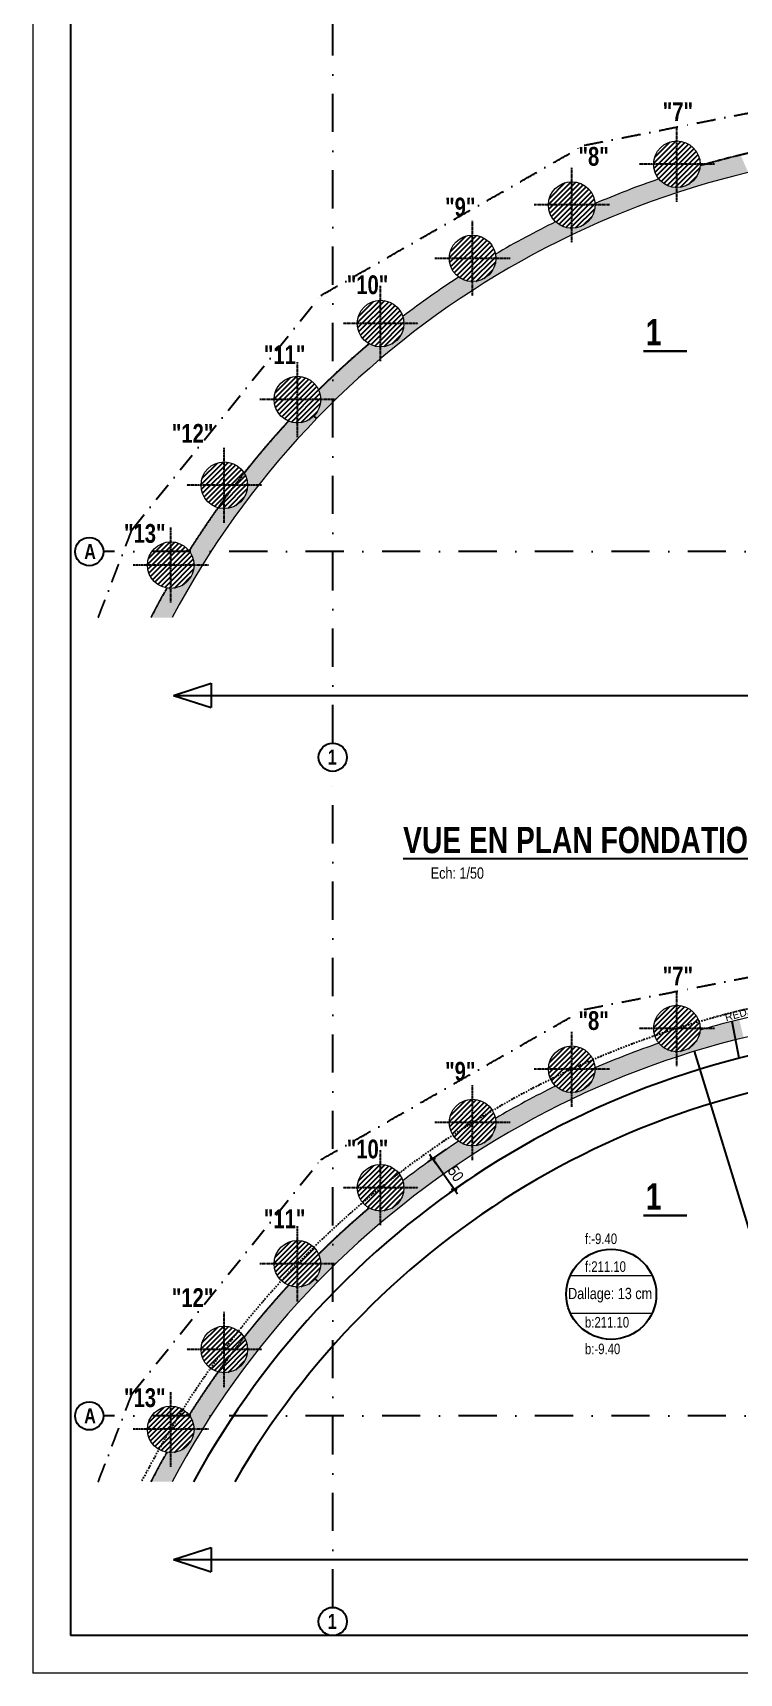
# Model space of a CAD drawing. Header units: millimetres. Extents: x -26249 to 60250, y -21218 to 23336.
# Drawn here: x 50478 to 51418, y -1232 to 952 of the extents above; entities that cross this region are included whole.
import ezdxf
from ezdxf.enums import TextEntityAlignment as Align

# ---------------------------------------------------------------- set-up
doc = ezdxf.new("R2010")
doc.units = ezdxf.units.MM
doc.linetypes.add('CACHEX2', pattern=[19.049999999999997, 12.7, -6.35])
doc.linetypes.add('TIRETPTX2', pattern=[50.8, 25.4, -12.7, 0, -12.7])
for name, color, linetype in [('01_cote_gen', 4, 'Continuous'), ('01_linteaux', 2, 'Continuous'), ('01_murs_sup', 2, 'CACHEX2'), ('01_poch_murs', 253, 'Continuous'), ('01_texte', 230, 'Continuous'), ('AA_COTES', 2, 'Continuous')]:
    doc.layers.add(name, color=color, linetype=linetype)
doc.layers.add('01_murs_coup', color=5, linetype='Continuous', lineweight=60)
doc.layers.add('01_PIEUX', color=5, linetype='Continuous', lineweight=60)
doc.styles.add('Eurostile', font='')
doc.styles.add('impact', font='impact.ttf')
doc.styles.add('MATTE_TXT', font='arial.ttf')
doc.styles.add('STYLE2', font='ARIALN.TTF')
doc.styles.get('Eurostile').set_extended_font_data('Eurostile')
doc.dimstyles.new('JB50', dxfattribs={"dimscale": 0.1, "dimtxt": 150, "dimasz": 15, "dimexe": 0.1, "dimexo": 0.1, "dimgap": 0.09, "dimtad": 1, "dimdec": 1, "dimdsep": 46, "dimtxsty": 'STYLE2', "dimblk1": 'BOND_G', "dimblk2": 'BOND_D', "dimsah": 1, "dimcen": 1.5, "dimdle": 0.01, "dimse1": 1, "dimse2": 1, "dimclrd": 4, "dimclre": 2, "dimclrt": 6, "dimazin": 2, "dimtfac": 2.333333333333333, "dimtdec": 1, "dimtix": 1, "dimtmove": 2, "dimatfit": 3, "dimldrblk": 'BOND_G', "dimfxl": 1, "dimtolj": 1, "dimtzin": 0, "dimarcsym": 0})

# ---------------------------------------------------------------- blocks, each defined once
blk = doc.blocks.new('BOND_G')
at = {"layer": 'AA_COTES', "color": 0}
for p, q in [((0, -5), (0, 14.99999999999999)), ((5, 0), (-5, 0)), ((1.767766952966312, 1.767766952966312), (-1.767766952966426, -1.767766952966426))]:
    blk.add_line(p, q, dxfattribs=at)
blk = doc.blocks.new('BOND_D')
at = {"layer": 'AA_COTES', "color": 0}
for p, q in [((5, 0), (-5, 0)), ((-1.767766952966312, -1.767766952966312), (1.767766952966426, 1.767766952966426)), ((0, 5), (0, -15))]:
    blk.add_line(p, q, dxfattribs=at)
blk = doc.blocks.new('*D1547')
at = {"layer": '01_cote_gen', "color": 4, "lineweight": -2, "ltscale": 3, "transparency": 16777216}
blk.add_line((51038.337842669, -586.7098173393206), (51011.49782858762, -548.1272611239656), dxfattribs=at)
at = {"layer": 'Defpoints', "color": 0, "ltscale": 3, "transparency": 16777216}
for p in [(51016.54439854392, -542.7893564102342), (51010.64123239354, -546.8959029468788), (51045.09760501348, -583.8346289797628)]:
    blk.add_point(p, dxfattribs=at)
at = {"layer": '01_cote_gen', "color": 4, "lineweight": -2, "ltscale": 3, "transparency": 16777216, "xscale": 1.5, "yscale": 1.5, "zscale": 1.5}
for name, p, rotation in [('BOND_D', (51010.64123239354, -546.8959029468788), 124.8244641136882), ('BOND_G', (51039.19443886309, -587.9411755164074), 304.8244641136882)]:
    blk.add_blockref(name, p, dxfattribs=dict(at, rotation=rotation))
at = {"layer": '01_cote_gen', "color": 6, "ltscale": 3, "transparency": 16777216, "insert": (51041.21158101611, -566.7753955462649), "char_height": 15, "attachment_point": 5, "rotation": 304.8244641136882, "style": 'STYLE2'}
blk.add_mtext('\\A1;50', dxfattribs=at)

msp = doc.modelspace()

# ---------------------------------------------------------------- hatches: boundary and pattern name
at = {"layer": '01_poch_murs'}
h = msp.add_hatch(color=256, dxfattribs=at)
h.dxf.hatch_style = 1
h.paths.add_polyline_path([(51430.44482599462, 765.9474254748473), (51420.12084444154, 789.1782886270109, 0.01157365092303694), (51366.3325154271, 774.81802821545, -0.6812689604308616), (51311.35007410086, 757.3251587142588, 0.01891333202871282), (51226.54240851999, 724.4471821968633, -0.01423605464943593), (51226.59264913636, 722.6829843350497, -0.6606257724555061), (51174.13655595121, 700.3080862295758, 0.01891333202871037), (51094.03018032727, 657.2236335169187, -0.0451711962127818), (51094.5341499604, 651.656575778492, -0.617107075303955), (51045.00077996874, 626.8067428463991, 0.01891333202870633), (50970.81834709825, 574.1734061236953, -0.0761928591729695), (50972.24150254257, 564.888457759349, -0.5752177938251714), (50925.91372806853, 537.9429696458787, 0.01891333202870593), (50858.78747440951, 476.5640844258452, -0.1073610116204523), (50861.58124305048, 463.7029603489646, -0.1992404707966139), (50852.47386396819, 441.7549957655847), (50856.07492879257, 438.2784911961045, -0.1432488195933544)])
h = msp.add_hatch(dxfattribs=at)
h.set_pattern_fill('ANSI31', color=256, scale=1.5)
h.set_pattern_definition([(45, (33126.70907678542, 9480.151292035436), (-3.367596045400932, 3.367596045400933), [])])
h.paths.add_polyline_path([(51335.40140902586, 807.8836169440183, 0.4142135623730951), (51304.40140902586, 776.8836169440183), (51335.40140902586, 776.8836169440183)])
h.paths.add_polyline_path([(51335.40140902586, 776.8836169440183), (51304.40140902586, 776.8836169440183, 0.4142135623730951), (51335.40140902586, 745.8836169440183)])
h.paths.add_polyline_path([(51335.40140902586, 807.8836169440183), (51335.40140902586, 776.8836169440183), (51366.40140902586, 776.8836169440183, 0.4142135623730951)])
h.paths.add_polyline_path([(51366.40140902586, 776.8836169440183), (51335.40140902586, 776.8836169440183), (51335.40140902586, 745.8836169440183, 0.4142135623730951)])
h = msp.add_hatch(dxfattribs=at)
h.set_pattern_fill('ANSI31', color=256, scale=1.5)
h.set_pattern_definition([(45, (32986.90031689592, 9425.950659426464), (-3.367596045400932, 3.367596045400933), [])])
h.paths.add_polyline_path([(51195.59264913636, 753.6829843350497, 0.4142135623730951), (51164.59264913636, 722.6829843350497), (51195.59264913636, 722.6829843350497)])
h.paths.add_polyline_path([(51195.59264913636, 722.6829843350497), (51164.59264913636, 722.6829843350497, 0.4142135623730951), (51195.59264913636, 691.6829843350497)])
h.paths.add_polyline_path([(51195.59264913636, 753.6829843350497), (51195.59264913636, 722.6829843350497), (51226.59264913636, 722.6829843350497, 0.4142135623730951)])
h.paths.add_polyline_path([(51226.59264913636, 722.6829843350497), (51195.59264913636, 722.6829843350497), (51195.59264913636, 691.6829843350497, 0.4142135623730951)])
h = msp.add_hatch(dxfattribs=at)
h.set_pattern_fill('ANSI31', color=256, scale=1.5)
h.set_pattern_definition([(45, (32854.84181771995, 9354.92425086991), (-3.367596045400932, 3.367596045400933), [])])
h.paths.add_polyline_path([(51063.5341499604, 682.656575778492, 0.4142135623730951), (51032.5341499604, 651.656575778492), (51063.5341499604, 651.656575778492)])
h.paths.add_polyline_path([(51063.5341499604, 651.656575778492), (51032.5341499604, 651.656575778492, 0.4142135623730951), (51063.5341499604, 620.656575778492)])
h.paths.add_polyline_path([(51063.5341499604, 682.656575778492), (51063.5341499604, 651.656575778492), (51094.5341499604, 651.656575778492, 0.4142135623730951)])
h.paths.add_polyline_path([(51094.5341499604, 651.656575778492), (51063.5341499604, 651.656575778492), (51063.5341499604, 620.656575778492, 0.4142135623730951)])
h = msp.add_hatch(dxfattribs=at)
h.set_pattern_fill('ANSI31', color=256, scale=1.5)
h.set_pattern_definition([(45, (32732.54917030212, 9268.156132850763), (-3.367596045400932, 3.367596045400933), [])])
h.paths.add_polyline_path([(50941.24150254257, 595.888457759349, 0.4142135623730951), (50910.24150254257, 564.888457759349), (50941.24150254257, 564.888457759349)])
h.paths.add_polyline_path([(50941.24150254257, 564.888457759349), (50910.24150254257, 564.888457759349, 0.4142135623730951), (50941.24150254257, 533.888457759349)])
h.paths.add_polyline_path([(50941.24150254257, 595.888457759349), (50941.24150254257, 564.888457759349), (50972.24150254257, 564.888457759349, 0.4142135623730951)])
h.paths.add_polyline_path([(50972.24150254257, 564.888457759349), (50941.24150254257, 564.888457759349), (50941.24150254257, 533.888457759349, 0.4142135623730951)])
h = msp.add_hatch(dxfattribs=at)
h.set_pattern_fill('ANSI31', color=256, scale=1.5)
h.set_pattern_definition([(45, (32621.88891081003, 9166.970635440375), (-3.367596045400932, 3.367596045400933), [])])
h.paths.add_polyline_path([(50830.58124305048, 494.7029603489646, 0.4142135623730951), (50799.58124305048, 463.7029603489646), (50830.58124305048, 463.7029603489646)])
h.paths.add_polyline_path([(50830.58124305048, 463.7029603489646), (50799.58124305048, 463.7029603489646, 0.4142135623730951), (50830.58124305048, 432.7029603489646)])
h.paths.add_polyline_path([(50830.58124305048, 494.7029603489646), (50830.58124305048, 463.7029603489646), (50861.58124305048, 463.7029603489646, 0.4142135623730951)])
h.paths.add_polyline_path([(50861.58124305048, 463.7029603489646), (50830.58124305048, 463.7029603489646), (50830.58124305048, 432.7029603489646, 0.4142135623730951)])
at = {"layer": '01_poch_murs', "ltscale": 3}
h = msp.add_hatch(color=256, dxfattribs=at)
h.dxf.hatch_style = 1
h.paths.add_polyline_path([(50877.52110470562, 459.9255002506252), (50877.52110470562, 463.7029603489646), (50861.58124305048, 463.7029603489646, -0.5347923163915873), (50818.69300984654, 435.0730824014754, 0.01891333202870404), (50759.64747434631, 365.8854663228776, -0.1387367531136533), (50764.24236408526, 349.6444641339258), (50778.67756952417, 349.6444641339258, -0.03146764199823603)])
h.paths.add_polyline_path([(50778.67756952417, 349.6444641339258), (50764.24236408526, 349.6444641339258, -0.4956818265244388), (50724.97512064985, 319.7671703143715, 0.01408744347554178), (50687.13557142732, 263.5571036520269), (50716.85005945178, 263.5571036520269, -0.02251006015022373)])
at = {"layer": '01_poch_murs'}
h = msp.add_hatch(dxfattribs=at)
h.set_pattern_fill('ANSI31', color=256, scale=1.5)
h.set_pattern_definition([(45, (32524.55003184481, 9052.91213922534), (-3.367596045400932, 3.367596045400933), [])])
h.paths.add_polyline_path([(50733.24236408526, 380.6444641339258, 0.4142135623730951), (50702.24236408526, 349.6444641339258), (50733.24236408526, 349.6444641339258)])
h.paths.add_polyline_path([(50733.24236408526, 349.6444641339258), (50702.24236408526, 349.6444641339258, 0.4142135623730951), (50733.24236408526, 318.6444641339258)])
h.paths.add_polyline_path([(50733.24236408526, 380.6444641339258), (50733.24236408526, 349.6444641339258), (50764.24236408526, 349.6444641339258, 0.4142135623730951)])
h.paths.add_polyline_path([(50764.24236408526, 349.6444641339258), (50733.24236408526, 349.6444641339258), (50733.24236408526, 318.6444641339258, 0.4142135623730951)])
h = msp.add_hatch(dxfattribs=at)
h.set_pattern_fill('ANSI31', color=256, scale=1.5)
h.set_pattern_definition([(45, (32453.27979479594, 8946.546502807862), (-3.367596045400932, 3.367596045400933), [])])
h.paths.add_polyline_path([(50661.97212703639, 274.2788277164509, 0.4142135623730951), (50630.97212703639, 243.2788277164509), (50661.97212703639, 243.2788277164509)])
h.paths.add_polyline_path([(50661.97212703639, 243.2788277164509), (50630.97212703639, 243.2788277164509, 0.4142135623730951), (50661.97212703639, 212.2788277164509)])
h.paths.add_polyline_path([(50661.97212703639, 274.2788277164509), (50661.97212703639, 243.2788277164509), (50692.97212703639, 243.2788277164509, 0.4142135623730951)])
h.paths.add_polyline_path([(50692.97212703639, 243.2788277164509), (50661.97212703639, 243.2788277164509), (50661.97212703639, 212.2788277164509, 0.4142135623730951)])
at = {"layer": '01_poch_murs', "ltscale": 3}
h = msp.add_hatch(color=256, dxfattribs=at)
h.dxf.hatch_style = 1
h.paths.add_polyline_path([(50716.85005945178, 263.5571036520269), (50687.13557142735, 263.5571036520269, 0.0002900257357438368), (50686.38999175426, 262.377725135404, -0.1665796717834868), (50692.97193527925, 243.387863976357), (50703.98855659035, 243.387863976357, -0.0050779347188846)])
edge = h.paths.add_edge_path()
edge.add_line((50635.45555925177, 173.5386586087116), (50663.69196901628, 173.5386586087116))
edge.add_arc((51703.37809539576, -379.7165947258995), 1177.726036363433, 148.0570765325159, 151.9809136532712, ccw=False)
edge.add_line((50703.98855659035, 243.3878639763572), (50692.97193527925, 243.3878639763564))
edge.add_arc((50661.97212703639, 243.2788277164435), 31.00000000000029, -99.80928085900211, 0.20152678671911417, ccw=False)
edge.add_arc((51703.37809539525, -379.7165947256494), 1202.726036362893, 150.4891622565183, 152.6128240053041)
at = {"layer": '01_poch_murs'}
h = msp.add_hatch(dxfattribs=at)
h.set_pattern_fill('ANSI31', color=256, scale=1.5)
h.set_pattern_definition([(45, (33126.70907678542, 8329.754170570894), (-3.367596045400932, 3.367596045400933), [])])
h.paths.add_polyline_path([(51335.40140902586, -342.5135045205243, 0.4142135623730951), (51304.40140902586, -373.5135045205243), (51335.40140902586, -373.5135045205243)])
h.paths.add_polyline_path([(51335.40140902586, -373.5135045205243), (51304.40140902586, -373.5135045205243, 0.4142135623730951), (51335.40140902586, -404.5135045205243)])
h.paths.add_polyline_path([(51335.40140902586, -342.5135045205243), (51335.40140902586, -373.5135045205243), (51366.40140902586, -373.5135045205243, 0.4142135623730951)])
h.paths.add_polyline_path([(51366.40140902586, -373.5135045205243), (51335.40140902586, -373.5135045205243), (51335.40140902586, -404.5135045205243, 0.4142135623730951)])
h = msp.add_hatch(color=256, dxfattribs=at)
h.dxf.hatch_style = 1
h.paths.add_polyline_path([(51424.38510551758, -385.9102691027488), (51418.46282433197, -361.6218647591381, 0.01121893102148062), (51366.3325154271, -375.5790932491136, -0.6812689604306047), (51311.35007410086, -393.0719627502835, 0.01891333202871302), (51226.54240851999, -425.9499392676797, -0.01423605464943186), (51226.59264913636, -427.7141371294929, -0.6606257724554864), (51174.13655595122, -450.0890352349659, 0.0189133320287109), (51094.03018032727, -493.1734879476247, -0.04517119621277545), (51094.5341499604, -498.7405456860506, -0.617107075303677), (51045.00077996875, -523.5903786181374, 0.01891333202870877), (50970.81834709825, -576.2237153408473, -0.0761928591729695), (50972.24150254257, -585.5086637051936, -0.5752177938254925), (50925.91372806851, -612.4541518186508, 0.01891333202870222), (50858.7874744095, -673.8330370386722, -0.1073610116206783), (50861.58124305048, -686.694161115578, -0.180007066299298), (50854.04191472165, -706.9573515044997), (50857.66801151404, -710.4716780121231, -0.1414026105591246)])
h = msp.add_hatch(dxfattribs=at)
h.set_pattern_fill('ANSI31', color=256, scale=1.5)
h.set_pattern_definition([(45, (32986.90031689592, 8275.553537961921), (-3.367596045400932, 3.367596045400933), [])])
h.paths.add_polyline_path([(51195.59264913636, -396.7141371294929, 0.4142135623730951), (51164.59264913636, -427.7141371294929), (51195.59264913636, -427.7141371294929)])
h.paths.add_polyline_path([(51195.59264913636, -427.7141371294929), (51164.59264913636, -427.7141371294929, 0.4142135623730951), (51195.59264913636, -458.7141371294929)])
h.paths.add_polyline_path([(51195.59264913636, -396.7141371294929), (51195.59264913636, -427.7141371294929), (51226.59264913636, -427.7141371294929, 0.4142135623730951)])
h.paths.add_polyline_path([(51226.59264913636, -427.7141371294929), (51195.59264913636, -427.7141371294929), (51195.59264913636, -458.7141371294929, 0.4142135623730951)])
h = msp.add_hatch(dxfattribs=at)
h.set_pattern_fill('ANSI31', color=256, scale=1.5)
h.set_pattern_definition([(45, (32854.84181771995, 8204.527129405367), (-3.367596045400932, 3.367596045400933), [])])
h.paths.add_polyline_path([(51063.5341499604, -467.7405456860506, 0.4142135623730951), (51032.5341499604, -498.7405456860506), (51063.5341499604, -498.7405456860506)])
h.paths.add_polyline_path([(51063.5341499604, -498.7405456860506), (51032.5341499604, -498.7405456860506, 0.4142135623730951), (51063.5341499604, -529.7405456860506)])
h.paths.add_polyline_path([(51063.5341499604, -467.7405456860506), (51063.5341499604, -498.7405456860506), (51094.5341499604, -498.7405456860506, 0.4142135623730951)])
h.paths.add_polyline_path([(51094.5341499604, -498.7405456860506), (51063.5341499604, -498.7405456860506), (51063.5341499604, -529.7405456860506, 0.4142135623730951)])
h = msp.add_hatch(dxfattribs=at)
h.set_pattern_fill('ANSI31', color=256, scale=1.5)
h.set_pattern_definition([(45, (32732.54917030212, 8117.759011386221), (-3.367596045400932, 3.367596045400933), [])])
h.paths.add_polyline_path([(50941.24150254257, -554.5086637051936, 0.4142135623730951), (50910.24150254257, -585.5086637051936), (50941.24150254257, -585.5086637051936)])
h.paths.add_polyline_path([(50941.24150254257, -585.5086637051936), (50910.24150254257, -585.5086637051936, 0.4142135623730951), (50941.24150254257, -616.5086637051936)])
h.paths.add_polyline_path([(50941.24150254257, -554.5086637051936), (50941.24150254257, -585.5086637051936), (50972.24150254257, -585.5086637051936, 0.4142135623730951)])
h.paths.add_polyline_path([(50972.24150254257, -585.5086637051936), (50941.24150254257, -585.5086637051936), (50941.24150254257, -616.5086637051936, 0.4142135623730951)])
h = msp.add_hatch(dxfattribs=at)
h.set_pattern_fill('ANSI31', color=256, scale=1.5)
h.set_pattern_definition([(45, (32621.88891081003, 8016.573513975833), (-3.367596045400932, 3.367596045400933), [])])
h.paths.add_polyline_path([(50830.58124305048, -655.694161115578, 0.4142135623730951), (50799.58124305048, -686.694161115578), (50830.58124305048, -686.694161115578)])
h.paths.add_polyline_path([(50830.58124305048, -686.694161115578), (50799.58124305048, -686.694161115578, 0.4142135623730951), (50830.58124305048, -717.694161115578)])
h.paths.add_polyline_path([(50830.58124305048, -655.694161115578), (50830.58124305048, -686.694161115578), (50861.58124305048, -686.694161115578, 0.4142135623730951)])
h.paths.add_polyline_path([(50861.58124305048, -686.694161115578), (50830.58124305048, -686.694161115578), (50830.58124305048, -717.694161115578, 0.4142135623730951)])
at = {"layer": '01_poch_murs', "ltscale": 3}
h = msp.add_hatch(color=256, dxfattribs=at)
h.dxf.hatch_style = 1
h.paths.add_polyline_path([(50877.52110470562, -690.4716212139174), (50877.52110470562, -686.694161115578), (50861.58124305048, -686.694161115578, -0.5347923163915873), (50818.69300984654, -715.3240390630672, 0.01891333202870404), (50759.64747434631, -784.511655141665, -0.1387367531136533), (50764.24236408526, -800.7526573306168), (50778.67756952417, -800.7526573306168, -0.03146764199823603)])
h.paths.add_polyline_path([(50778.67756952417, -800.7526573306168), (50764.24236408526, -800.7526573306168, -0.4956818265244388), (50724.97512064985, -830.6299511501711, 0.01408744347554178), (50687.13557142732, -886.8400178125157), (50716.85005945178, -886.8400178125157, -0.02251006015022373)])
at = {"layer": '01_poch_murs'}
h = msp.add_hatch(dxfattribs=at)
h.set_pattern_fill('ANSI31', color=256, scale=1.5)
h.set_pattern_definition([(45, (32524.55003184481, 7902.515017760797), (-3.367596045400932, 3.367596045400933), [])])
h.paths.add_polyline_path([(50733.24236408526, -769.7526573306168, 0.4142135623730951), (50702.24236408526, -800.7526573306168), (50733.24236408526, -800.7526573306168)])
h.paths.add_polyline_path([(50733.24236408526, -800.7526573306168), (50702.24236408526, -800.7526573306168, 0.4142135623730951), (50733.24236408526, -831.7526573306168)])
h.paths.add_polyline_path([(50733.24236408526, -769.7526573306168), (50733.24236408526, -800.7526573306168), (50764.24236408526, -800.7526573306168, 0.4142135623730951)])
h.paths.add_polyline_path([(50764.24236408526, -800.7526573306168), (50733.24236408526, -800.7526573306168), (50733.24236408526, -831.7526573306168, 0.4142135623730951)])
h = msp.add_hatch(dxfattribs=at)
h.set_pattern_fill('ANSI31', color=256, scale=1.5)
h.set_pattern_definition([(45, (32453.27979479594, 7796.149381343319), (-3.367596045400932, 3.367596045400933), [])])
h.paths.add_polyline_path([(50661.97212703639, -876.1182937480917, 0.4142135623730951), (50630.97212703639, -907.1182937480917), (50661.97212703639, -907.1182937480917)])
h.paths.add_polyline_path([(50661.97212703639, -907.1182937480917), (50630.97212703639, -907.1182937480917, 0.4142135623730951), (50661.97212703639, -938.1182937480917)])
h.paths.add_polyline_path([(50661.97212703639, -876.1182937480917), (50661.97212703639, -907.1182937480917), (50692.97212703639, -907.1182937480917, 0.4142135623730951)])
h.paths.add_polyline_path([(50692.97212703639, -907.1182937480917), (50661.97212703639, -907.1182937480917), (50661.97212703639, -938.1182937480917, 0.4142135623730951)])
at = {"layer": '01_poch_murs', "ltscale": 3}
h = msp.add_hatch(color=256, dxfattribs=at)
h.dxf.hatch_style = 1
h.paths.add_polyline_path([(50716.85005945178, -886.8400178125157), (50687.13557142735, -886.8400178125157, 0.0002900257357438368), (50686.38999175426, -888.0193963291385, -0.1665796717834868), (50692.97193527925, -907.0092574881855), (50703.98855659035, -907.0092574881855, -0.0050779347188846)])
edge = h.paths.add_edge_path()
edge.add_line((50635.45555925177, -976.858462855831), (50663.69196901628, -976.858462855831))
edge.add_arc((51703.37809539576, -1530.113716190442), 1177.726036363433, 148.0570765325159, 151.9809136532712, ccw=False)
edge.add_line((50703.98855659035, -907.0092574881854), (50692.97193527925, -907.0092574881862))
edge.add_arc((50661.97212703639, -907.1182937480991), 31.00000000000029, -99.80928085900211, 0.20152678671911417, ccw=False)
edge.add_arc((51703.37809539525, -1530.113716190192), 1202.726036362893, 150.4891622565183, 152.6128240053041)

# ---------------------------------------------------------------- linework, layer by layer
at = {"layer": '01_linteaux', "linetype": 'TIRETPTX2', "ltscale": 2}
for p, q in [((50877.5161537169, 6.330893494992296), (50877.51867540022, 2849.443964559147)), ((59129.96310016941, 261.2660204818403), (50572.36573087995, 261.2660204818403)), ((50877.51513337858, -1144.06622794006), (50877.51612035782, -31.28034491839806)), ((59129.96310016941, -889.1311009827023), (50572.36573087995, -889.1311009827023))]:
    msp.add_line(p, q, dxfattribs=at)
at = {"layer": '01_linteaux', "linetype": 'TIRETPTX2', "ltscale": 0.01}
for p, q in [((51335.40140902586, 726.8836169440183), (51335.40140902586, 826.8836169440183)), ((51195.59264913636, 672.6829843350497), (51195.59264913636, 772.6829843350497)), ((51385.40140902586, 776.8836169440183), (51285.40140902586, 776.8836169440183)), ((51245.59264913636, 722.6829843350497), (51145.59264913636, 722.6829843350497)), ((51063.5341499604, 601.656575778492), (51063.5341499604, 701.656575778492)), ((51113.5341499604, 651.656575778492), (51013.5341499604, 651.656575778492)), ((50941.24150254257, 514.888457759349), (50941.24150254257, 614.888457759349)), ((50991.24150254257, 564.888457759349), (50891.24150254257, 564.888457759349)), ((50830.58124305048, 413.7029603489646), (50830.58124305048, 513.7029603489646)), ((50880.58124305048, 463.7029603489646), (50780.58124305048, 463.7029603489646)), ((50733.24236408526, 299.6444641339258), (50733.24236408526, 399.6444641339258)), ((50783.24236408526, 349.6444641339258), (50683.24236408526, 349.6444641339258)), ((50662.03735528825, 193.387863976357), (50662.03735528825, 293.387863976357)), ((50712.03735528825, 243.387863976357), (50612.03735528825, 243.387863976357)), ((51335.40140902586, -423.5135045205243), (51335.40140902586, -323.5135045205243)), ((51195.59264913636, -477.7141371294929), (51195.59264913636, -377.7141371294929)), ((51385.40140902586, -373.5135045205243), (51285.40140902586, -373.5135045205243)), ((51245.59264913636, -427.7141371294929), (51145.59264913636, -427.7141371294929)), ((51063.5341499604, -548.7405456860506), (51063.5341499604, -448.7405456860506)), ((51113.5341499604, -498.7405456860506), (51013.5341499604, -498.7405456860506)), ((50941.24150254257, -635.5086637051936), (50941.24150254257, -535.5086637051936)), ((50991.24150254257, -585.5086637051936), (50891.24150254257, -585.5086637051936)), ((50830.58124305048, -736.694161115578), (50830.58124305048, -636.694161115578)), ((50880.58124305048, -686.694161115578), (50780.58124305048, -686.694161115578)), ((50733.24236408526, -850.7526573306168), (50733.24236408526, -750.7526573306168)), ((50783.24236408526, -800.7526573306168), (50683.24236408526, -800.7526573306168)), ((50662.03735528825, -957.0092574881855), (50662.03735528825, -857.0092574881855)), ((50712.03735528825, -907.0092574881855), (50612.03735528825, -907.0092574881855))]:
    msp.add_line(p, q, dxfattribs=at)
at = {"layer": '01_linteaux', "color": 5, "linetype": 'TIRETPTX2'}
for p, q in [((50610.58628367035, 290.8209761561484), (50861.65717355369, 602.0413103179817)), ((50610.58628367035, -859.5761453083942), (50861.65717355369, -548.3558111465609))]:
    msp.add_line(p, q, dxfattribs=at)
at = {"layer": '01_linteaux'}
for p, q in [((51418.2198399949, -413.215294539179), (51408.79904993795, -364.0206219119791)), ((51517.53583439778, -922.1861863890626), (51359.07793598989, -403.8384314746718))]:
    msp.add_line(p, q, dxfattribs=at)
at = {"layer": '01_linteaux', "linetype": 'TIRETPTX2', "ltscale": 0.07}
msp.add_arc((51703.3780953961, -1530.113716190506), 1213.726036363743, 91.99092271833618, 152.8815160416463, dxfattribs=at)
at = {"layer": '01_linteaux'}
msp.add_arc((51703.37809539602, -1530.113716190608), 1152.726036363743, 92.07610481420309, 151.3176146669584, dxfattribs=at)
at = {"layer": '01_linteaux', "color": 5, "linetype": 'TIRETPTX2'}
for points in [[(51212.07921893103, 802.1452000274985), (51405.29070959629, 840.1821988205302), (51598.50220026154, 878.2191976135618), (51602.09099507023, 878.9257134803803), (51605.67978987892, 879.6322293471987)], [(51212.07921893103, -348.2519214370441), (51405.29070959629, -310.2149226440124), (51598.50220026154, -272.1779238509807), (51602.09099507023, -271.4714079841623), (51605.67978987892, -270.7648921173438)]]:
    msp.add_open_spline(points, degree=2, knots=[0, 0, 0, 1, 1, 1.018574437764209, 1.018574437764209, 1.018574437764209], dxfattribs=at)
for points in [[(50861.65717355369, 602.0413103179853), (51036.86819624237, 702.0932551727419), (51212.07921893103, 802.1452000274985)], [(50565.55673913954, 173.5386586087136), (50588.07151140495, 232.1798173824311), (50610.58628367035, 290.8209761561484)], [(50861.65717355369, -548.3558111465572), (51036.86819624237, -448.3038662918007), (51212.07921893103, -348.2519214370441)], [(50565.55673913954, -976.858462855829), (50588.07151140495, -918.2173040821115), (50610.58628367035, -859.5761453083942)]]:
    msp.add_open_spline(points, degree=2, dxfattribs=at)
at = {"layer": '01_murs_coup', "linetype": 'Continuous', "lineweight": 5}
for p, q in [((50478.45634432531, 2968.322551607671), (50478.45634432531, -1231.677430374068)), ((51193.5664286161, -702.2117556844678), (51302.5849141968, -702.2117556844678)), ((51193.5664286211, -752.3612302857073), (51302.58491420181, -752.3612302639376)), ((59200.42414024929, -1231.677430374068), (50478.45634432531, -1231.677430374068))]:
    msp.add_line(p, q, dxfattribs=at)
for centre, radius, start, end in [((51703.37809539602, -379.7165947260655), 1177.726036363743, 92.05394913490186, 151.9809136532971), ((51703.37809539602, -379.7165947260619), 1202.726036363743, 101.9401136610991, 106.274213328049), ((51703.37809539602, -379.7165947260619), 1202.726036363743, 109.0231136610323, 113.3572133279746), ((51703.37809539602, -379.7165947260619), 1202.726036363743, 116.1061136610428, 120.4402133278628), ((51703.37809539602, -379.7165947260619), 1202.726036363743, 123.1891136611039, 127.5232133280186), ((51703.37809539602, -379.7165947260619), 1202.726036363743, 130.2721136609875, 134.6062133278515), ((51703.37809539602, -379.7165947260619), 1202.726036363743, 137.355113661068, 141.6892133279357), ((51703.37809539602, -379.7165947260619), 1202.726036363743, 144.4381136610255, 147.7329733296343), ((51703.37809539602, -1530.113716190608), 1177.726036363743, 92.05394913490186, 151.9809136532971), ((51703.37809539602, -1530.113716190604), 1202.726036363743, 101.9401136610992, 106.2742133280491), ((51703.37809539602, -1530.113716190604), 1202.726036363743, 109.0231136610323, 113.3572133279743), ((51703.37809539602, -1530.113716190604), 1202.726036363743, 116.1061136610434, 120.4402133278635), ((51703.37809539602, -1530.113716190604), 1202.726036363743, 123.1891136611045, 127.5232133280194), ((51703.37809539602, -1530.113716190604), 1202.726036363743, 130.272113660988, 134.60621332785), ((51703.37809539602, -1530.113716190604), 1202.726036363743, 137.3551136610696, 141.6892133279337), ((51703.37809539602, -1530.113716190604), 1202.726036363743, 144.4381136610228, 147.7329733296318)]:
    msp.add_arc(centre, radius, start, end, dxfattribs=at)
at = {"layer": '01_murs_sup', "ltscale": 0.05}
for centre, start, end in [((51703.378095396, -379.7165947260473), 101.9401136610991, 106.2742133278322), ((51703.378095396, -379.7165947260473), 130.2721136609292, 134.6062133278515), ((51703.378095396, -379.7165947260473), 137.3551136609824, 141.6892133279357), ((51703.378095396, -379.7165947260473), 141.6892133279357, 147.7329733296343), ((51703.378095396, -379.7165947260473), 150.4891622565845, 152.6128240052824), ((51703.378095396, -1530.11371619059), 130.2721136609301, 134.60621332785), ((51703.378095396, -1530.11371619059), 137.3551136609848, 141.6892133279337), ((51703.378095396, -1530.11371619059), 141.6892133279337, 147.7329733296318), ((51703.378095396, -1530.11371619059), 150.4891622565861, 152.6128240052841)]:
    msp.add_arc(centre, 1202.726036363743, start, end, dxfattribs=at)
at = {"layer": '01_PIEUX', "linetype": 'Continuous', "lineweight": 5}
for centre in [(51335.40140902586, 776.8836169440183), (51195.59264913636, 722.6829843350497), (51063.5341499604, 651.656575778492), (50941.24150254257, 564.888457759349), (50830.58124305048, 463.7029603489646), (50733.24236408526, 349.6444641339258), (50661.97212703639, 243.2788277164509), (51335.40140902586, -373.5135045205243), (51195.59264913636, -427.7141371294929), (51063.5341499604, -498.7405456860506), (50941.24150254257, -585.5086637051936), (50830.58124305048, -686.694161115578), (50733.24236408526, -800.7526573306168), (50661.97212703639, -907.1182937480917)]:
    msp.add_circle(centre, 31, dxfattribs=at)
at = {"layer": '01_poch_murs'}
for p, q in [((50852.47386396819, 441.7549957655846), (50856.07492879257, 438.2784911961048)), ((50854.04191472165, -706.9573515045), (50857.66801151404, -710.4716780121228))]:
    msp.add_line(p, q, dxfattribs=at)
at = {"layer": '01_texte'}
for p, q in [((50528.45634432531, 2918.322551607671), (50528.45634432531, -1181.677466410627)), ((50665.45289679342, 69.8808530612805), (50715.75809715515, 86.1226452695737)), ((50665.45289679342, 69.8808530612805), (54659.11461733434, 69.8808530612805)), ((50665.45289679342, 69.8808530612805), (50715.75809715515, 53.63906085298731)), ((50715.75809715515, 86.1226452695737), (50715.75809715515, 53.63906085298731)), ((50665.45289679342, -1080.516268403262), (50715.75809715515, -1064.274476194969)), ((50715.75809715515, -1064.274476194969), (50715.75809715515, -1096.758060611555)), ((50665.45289679342, -1080.516268403262), (54659.11461733434, -1080.516268403262)), ((50665.45289679342, -1080.516268403262), (50715.75809715515, -1096.758060611555)), ((59200.42414024929, -1181.677466410605), (50528.45634432531, -1181.677466410627))]:
    msp.add_line(p, q, dxfattribs=at)
at = {"layer": '01_texte', "const_width": 3}
for points in [[(51349.1179509619, 528.1334958316584), (51290.61754330852, 528.1334958316584)], [(51349.1179509619, -622.2636256328842), (51290.61754330852, -622.2636256328842)]]:
    msp.add_lwpolyline(points, dxfattribs=at)
at = {"layer": '01_texte'}
for centre, radius in [((50553.56011164466, 261.2660204818403), 18.80561923529525), ((50877.5151000195, -12.4747257107831), 18.80561923529525), ((51248.07567140645, -727.2864929796415), 59.99999999999454), ((50553.56011164466, -889.1311009827023), 18.80561923529525), ((50877.5151000195, -1162.871847175326), 18.80561923529525)]:
    msp.add_circle(centre, radius, dxfattribs=at)
msp.add_arc((51703.37809539602, -1530.113716190608), 1104.812636363743, 92.12065021492617, 149.9491502032249, dxfattribs=at)

# ---------------------------------------------------------------- texts
at = {"layer": '01_texte', "style": 'impact'}
for s, height, rotation, p in [('"7"', 25, 5.169332623788947e-08, (51336.75636204768, 826.8120142805055)), ('"8"', 25, 5.169332623788947e-08, (51224.65971518686, 767.4403225735696)), ('"9"', 25, 5.169332623788947e-08, (51047.21138933524, 699.983429685657)), ('"10"', 25, 5.169332623788947e-08, (50923.82915191568, 596.49522941955)), ('1', 35, 5.174543644579057e-08, (51304.63724271505, 525.2809517956048)), ('"11"', 25, 5.169332623788947e-08, (50813.4786725701, 503.5167731194597)), ('"12"', 25, 5.169332623788947e-08, (50691.03425152988, 398.6976806575367)), ('"13"', 25, 5.169332623788947e-08, (50627.42031342164, 265.5186243320641)), ('"7"', 25, 5.169332623788947e-08, (51336.75636204768, -323.585107184037)), ('"8"', 25, 5.169332623788947e-08, (51224.65971518686, -382.956798890973)), ('"9"', 25, 5.169332623788947e-08, (51047.21138933524, -450.4136917788855)), ('"10"', 25, 5.169332623788947e-08, (50923.82915191568, -553.9018920449926)), ('1', 35, 5.174543644579057e-08, (51304.63724271505, -625.1161696689378)), ('"11"', 25, 5.169332623788947e-08, (50813.4786725701, -646.8803483450829)), ('"12"', 25, 5.169332623788947e-08, (50691.03425152988, -751.6994408070059)), ('"13"', 25, 5.169332623788947e-08, (50627.42031342164, -884.8784971324785))]:
    msp.add_text(s, height=height, rotation=rotation, dxfattribs=at).set_placement(p, align=Align.BOTTOM_CENTER)
for p in [(50546.84300888081, 251.3727182845851), (50546.84300888081, -899.0244031799575)]:
    msp.add_text('A', height=20, dxfattribs=at).set_placement(p)
msp.add_text('%%UVUE EN PLAN FONDATIONS', height=35, dxfattribs=at).set_placement((51226.65397088316, -150.5870483284016), align=Align.BOTTOM_CENTER)
at = {"layer": '01_texte', "style": 'MATTE_TXT', "width": 0.8}
for s, p in [('Ech: 1/50', (51043.32803120233, -178.6070933281662)), ('Dallage: 13 cm', (51246.58542215354, -738.2278298556048))]:
    msp.add_text(s, height=15, dxfattribs=at).set_placement(p, align=Align.BOTTOM_CENTER)
at = {"layer": '01_texte', "style": 'MATTE_TXT'}
msp.add_text('REDAN', height=9.999999999999998, rotation=15.15604954280136, dxfattribs=at).set_placement((51401.00185891595, -363.9201414490526))
at = {"layer": '01_texte', "style": 'Eurostile', "width": 0.8}
for s, p in [('f:-9.40', (51213.16799531685, -660.4748805475901)), ('f:211.10', (51213.16799531685, -697.5081596497912)), ('b:211.10', (51213.16799531685, -771.5782423876444)), ('b:-9.40', (51213.16799531685, -807.0650284054573))]:
    msp.add_text(s, height=14.09733072916667, rotation=5.719209817114066e-09, dxfattribs=at).set_placement(p)
at = {"layer": '01_texte', "char_height": 20, "attachment_point": 1, "line_spacing_factor": 0.895452778857365, "style": 'impact'}
for insert in [(50870.94623690976, -2.368027908038357), (50870.94623690976, -1152.765149372581)]:
    msp.add_mtext('1', dxfattribs=dict(at, insert=insert))

# ---------------------------------------------------------------- dimensions: what is measured, and where the dimension line sits
at = {"layer": '01_cote_gen', "ltscale": 3}
dim = msp.add_linear_dim(base=(51010.64123239354, -546.8959029468788), p1=(51045.09760501347, -583.8346289797702), p2=(51016.54439854391, -542.7893564102416), angle=124.82446411368818, dimstyle='JB50', dxfattribs=at)
dim.commit()
dim.dimension.update_dxf_attribs({"geometry": '*D1547', "text_midpoint": (51041.21158101611, -566.7753955462649), "dimtype": 161})

doc.saveas('drawing.dxf')
